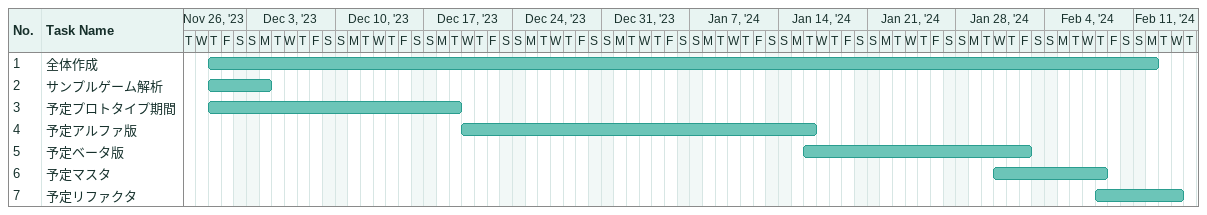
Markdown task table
| ID | Task | Start | Finish |
|---|---|---|---|
| 1 | 全体作成 | 2023-11-30 | 2024-02-12 |
| 2 | サンプルゲーム解析 | 2023-11-30 | 2023-12-04 |
| 3 | 予定プロトタイプ期間 | 2023-11-30 | 2023-12-19 |
| 4 | 予定アルファ版 | 2023-12-20 | 2024-01-16 |
| 5 | 予定ベータ版 | 2024-01-16 | 2024-02-02 |
| 6 | 予定マスタ | 2024-01-31 | 2024-02-08 |
| 7 | 予定リファクタ | 2024-02-08 | 2024-02-14 |
